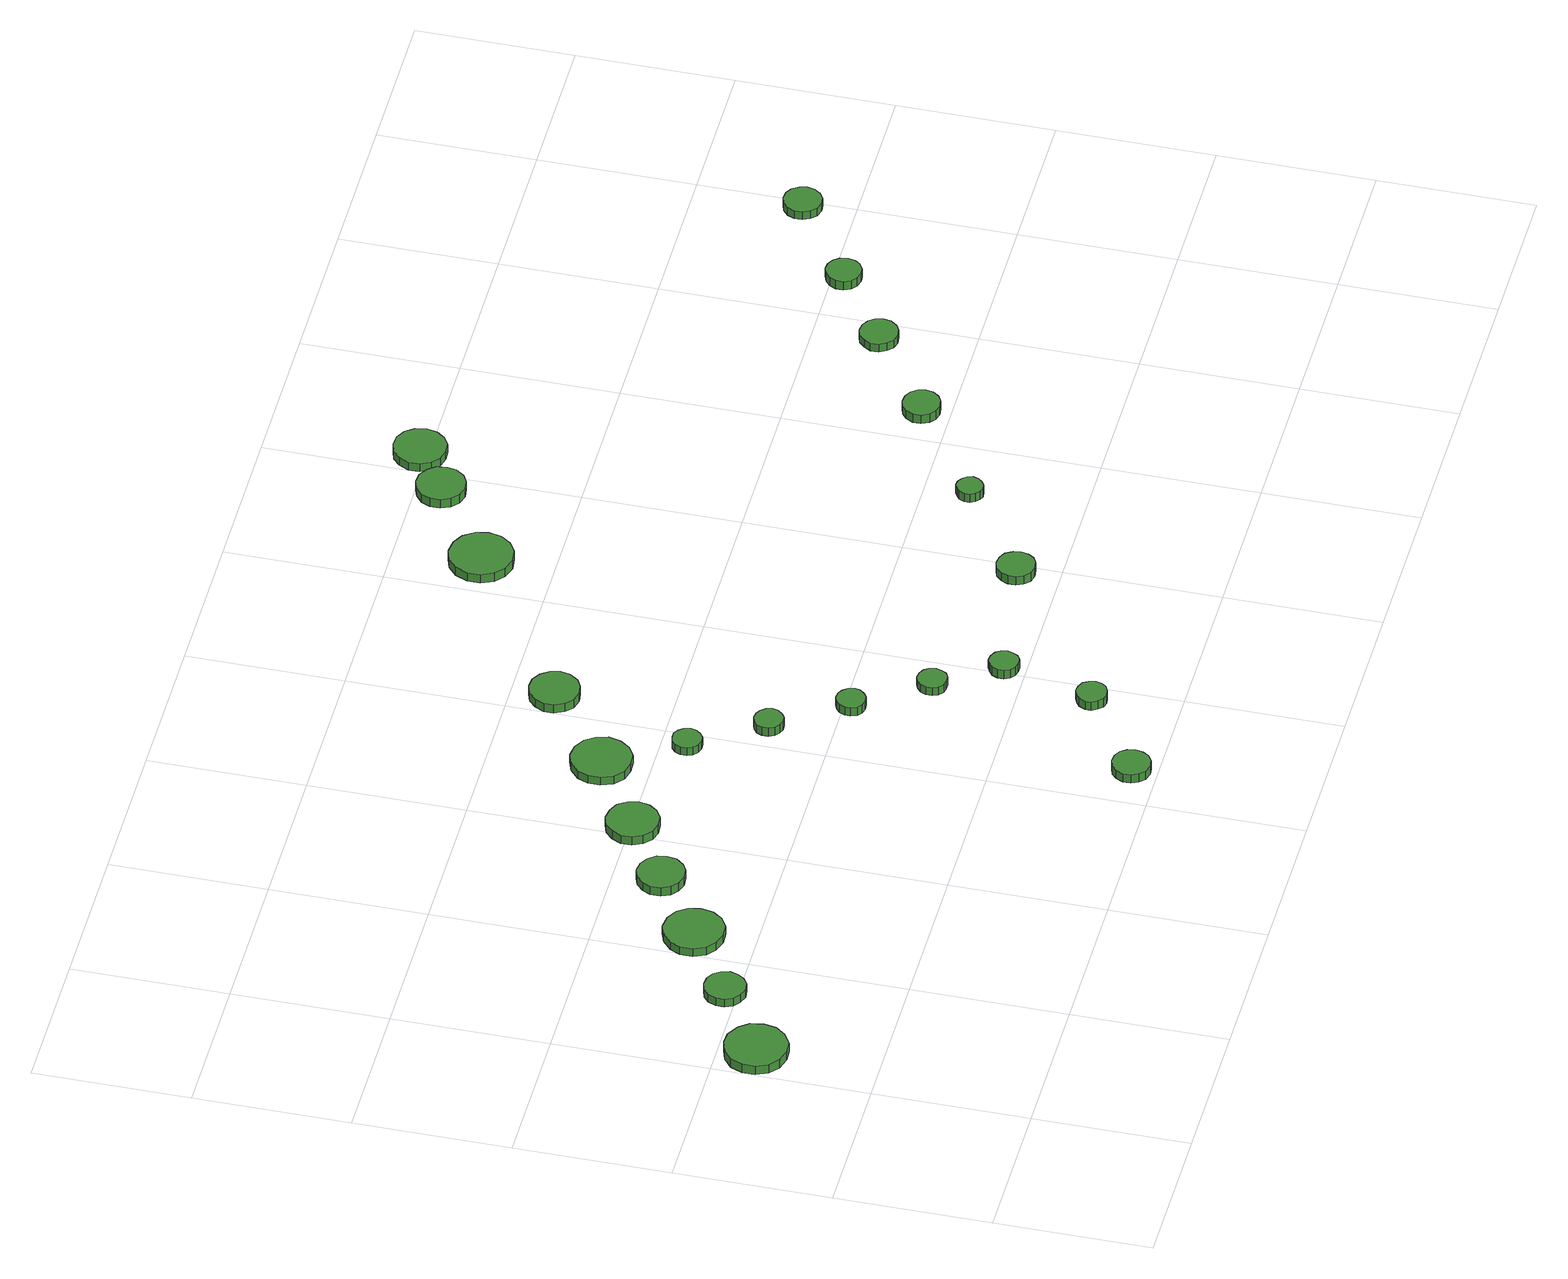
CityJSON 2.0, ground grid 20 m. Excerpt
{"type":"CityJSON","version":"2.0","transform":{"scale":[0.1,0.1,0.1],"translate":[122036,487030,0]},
"CityObjects":{
"tree1":{"type":"SolitaryVegetationObject","attributes":{"function":"something"},"geometry":[{"type":"MultiSurface","lod":"1","boundaries":[[[0,1,2,3,4,5,6,7,8,9,10,11,12,13,14]],[[15,16,17,18,19,20,21,22,23,24,25,26,27,28,29]],[[0,29,28,1]],[[1,28,27,2]],[[2,27,26,3]],[[3,26,25,4]],[[4,25,24,5]],[[5,24,23,6]],[[6,23,22,7]],[[7,22,21,8]],[[8,21,20,9]],[[9,20,19,10]],[[10,19,18,11]],[[11,18,17,12]],[[12,17,16,13]],[[13,16,15,14]],[[14,15,29,0]]]}]},
"tree2":{"type":"SolitaryVegetationObject","attributes":{"function":"something"},"geometry":[{"type":"MultiSurface","lod":"1","boundaries":[[[30,31,32,33,34,35,36,37,38,39,40,41,42,43,44]],[[45,46,47,48,49,50,51,52,53,54,55,56,57,58,59]],[[30,59,58,31]],[[31,58,57,32]],[[32,57,56,33]],[[33,56,55,34]],[[34,55,54,35]],[[35,54,53,36]],[[36,53,52,37]],[[37,52,51,38]],[[38,51,50,39]],[[39,50,49,40]],[[40,49,48,41]],[[41,48,47,42]],[[42,47,46,43]],[[43,46,45,44]],[[44,45,59,30]]]}]},
"tree3":{"type":"SolitaryVegetationObject","attributes":{"function":"something"},"geometry":[{"type":"MultiSurface","lod":"1","boundaries":[[[60,61,62,63,64,65,66,67,68,69,70,71,72,73,74]],[[75,76,77,78,79,80,81,82,83,84,85,86,87,88,89]],[[60,89,88,61]],[[61,88,87,62]],[[62,87,86,63]],[[63,86,85,64]],[[64,85,84,65]],[[65,84,83,66]],[[66,83,82,67]],[[67,82,81,68]],[[68,81,80,69]],[[69,80,79,70]],[[70,79,78,71]],[[71,78,77,72]],[[72,77,76,73]],[[73,76,75,74]],[[74,75,89,60]]]}]},
"tree4":{"type":"SolitaryVegetationObject","attributes":{"function":"something"},"geometry":[{"type":"MultiSurface","lod":"1","boundaries":[[[90,91,92,93,94,95,96,97,98,99,100,101,102,103,104]],[[105,106,107,108,109,110,111,112,113,114,115,116,117,118,119]],[[90,119,118,91]],[[91,118,117,92]],[[92,117,116,93]],[[93,116,115,94]],[[94,115,114,95]],[[95,114,113,96]],[[96,113,112,97]],[[97,112,111,98]],[[98,111,110,99]],[[99,110,109,100]],[[100,109,108,101]],[[101,108,107,102]],[[102,107,106,103]],[[103,106,105,104]],[[104,105,119,90]]]}]},
"tree5":{"type":"SolitaryVegetationObject","attributes":{"function":"something"},"geometry":[{"type":"MultiSurface","lod":"1","boundaries":[[[120,121,122,123,124,125,126,127,128,129,130,131,132,133,134]],[[135,136,137,138,139,140,141,142,143,144,145,146,147,148,149]],[[120,149,148,121]],[[121,148,147,122]],[[122,147,146,123]],[[123,146,145,124]],[[124,145,144,125]],[[125,144,143,126]],[[126,143,142,127]],[[127,142,141,128]],[[128,141,140,129]],[[129,140,139,130]],[[130,139,138,131]],[[131,138,137,132]],[[132,137,136,133]],[[133,136,135,134]],[[134,135,149,120]]]}]},
"tree6":{"type":"SolitaryVegetationObject","attributes":{"function":"something"},"geometry":[{"type":"MultiSurface","lod":"1","boundaries":[[[150,151,152,153,154,155,156,157,158,159,160,161,162,163,164]],[[165,166,167,168,169,170,171,172,173,174,175,176,177,178,179]],[[150,179,178,151]],[[151,178,177,152]],[[152,177,176,153]],[[153,176,175,154]],[[154,175,174,155]],[[155,174,173,156]],[[156,173,172,157]],[[157,172,171,158]],[[158,171,170,159]],[[159,170,169,160]],[[160,169,168,161]],[[161,168,167,162]],[[162,167,166,163]],[[163,166,165,164]],[[164,165,179,150]]]}]},
"tree7":{"type":"SolitaryVegetationObject","attributes":{"function":"something"},"geometry":[{"type":"MultiSurface","lod":"1","boundaries":[[[180,181,182,183,184,185,186,187,188,189,190,191,192,193,194]],[[195,196,197,198,199,200,201,202,203,204,205,206,207,208,209]],[[180,209,208,181]],[[181,208,207,182]],[[182,207,206,183]],[[183,206,205,184]],[[184,205,204,185]],[[185,204,203,186]],[[186,203,202,187]],[[187,202,201,188]],[[188,201,200,189]],[[189,200,199,190]],[[190,199,198,191]],[[191,198,197,192]],[[192,197,196,193]],[[193,196,195,194]],[[194,195,209,180]]]}]},
"tree8":{"type":"SolitaryVegetationObject","attributes":{"function":"something"},"geometry":[{"type":"MultiSurface","lod":"1","boundaries":[[[210,211,212,213,214,215,216,217,218,219,220,221,222,223,224]],[[225,226,227,228,229,230,231,232,233,234,235,236,237,238,239]],[[210,239,238,211]],[[211,238,237,212]],[[212,237,236,213]],[[213,236,235,214]],[[214,235,234,215]],[[215,234,233,216]],[[216,233,232,217]],[[217,232,231,218]],[[218,231,230,219]],[[219,230,229,220]],[[220,229,228,221]],[[221,228,227,222]],[[222,227,226,223]],[[223,226,225,224]],[[224,225,239,210]]]}]},
"tree9":{"type":"SolitaryVegetationObject","attributes":{"function":"something"},"geometry":[{"type":"MultiSurface","lod":"1","boundaries":[[[240,241,242,243,244,245,246,247,248,249,250,251,252,253,254]],[[255,256,257,258,259,260,261,262,263,264,265,266,267,268,269]],[[240,269,268,241]],[[241,268,267,242]],[[242,267,266,243]],[[243,266,265,244]],[[244,265,264,245]],[[245,264,263,246]],[[246,263,262,247]],[[247,262,261,248]],[[248,261,260,249]],[[249,260,259,250]],[[250,259,258,251]],[[251,258,257,252]],[[252,257,256,253]],[[253,256,255,254]],[[254,255,269,240]]]}]},
"tree10":{"type":"SolitaryVegetationObject","attributes":{"function":"something"},"geometry":[{"type":"MultiSurface","lod":"1","boundaries":[[[270,271,272,273,274,275,276,277,278,279,280,281,282,283,284]],[[285,286,287,288,289,290,291,292,293,294,295,296,297,298,299]],[[270,299,298,271]],[[271,298,297,272]],[[272,297,296,273]],[[273,296,295,274]],[[274,295,294,275]],[[275,294,293,276]],[[276,293,292,277]],[[277,292,291,278]],[[278,291,290,279]],[[279,290,289,280]],[[280,289,288,281]],[[281,288,287,282]],[[282,287,286,283]],[[283,286,285,284]],[[284,285,299,270]]]}]},
"tree11":{"type":"SolitaryVegetationObject","attributes":{"function":"something"},"geometry":[{"type":"MultiSurface","lod":"1","boundaries":[[[300,301,302,303,304,305,306,307,308,309,310,311,312,313,314]],[[315,316,317,318,319,320,321,322,323,324,325,326,327,328,329]],[[300,329,328,301]],[[301,328,327,302]],[[302,327,326,303]],[[303,326,325,304]],[[304,325,324,305]],[[305,324,323,306]],[[306,323,322,307]],[[307,322,321,308]],[[308,321,320,309]],[[309,320,319,310]],[[310,319,318,311]],[[311,318,317,312]],[[312,317,316,313]],[[313,316,315,314]],[[314,315,329,300]]]}]},
"tree12":{"type":"SolitaryVegetationObject","attributes":{"function":"something"},"geometry":[{"type":"MultiSurface","lod":"1","boundaries":[[[330,331,332,333,334,335,336,337,338,339,340,341,342,343,344]],[[345,346,347,348,349,350,351,352,353,354,355,356,357,358,359]],[[330,359,358,331]],[[331,358,357,332]],[[332,357,356,333]],[[333,356,355,334]],[[334,355,354,335]],[[335,354,353,336]],[[336,353,352,337]],[[337,352,351,338]],[[338,351,350,339]],[[339,350,349,340]],[[340,349,348,341]],[[341,348,347,342]],[[342,347,346,343]],[[343,346,345,344]],[[344,345,359,330]]]}]},
"tree13":{"type":"SolitaryVegetationObject","attributes":{"function":"something"},"geometry":[{"type":"MultiSurface","lod":"1","boundaries":[[[360,361,362,363,364,365,366,367,368,369,370,371,372,373,374]],[[375,376,377,378,379,380,381,382,383,384,385,386,387,388,389]],[[360,389,388,361]],[[361,388,387,362]],[[362,387,386,363]],[[363,386,385,364]],[[364,385,384,365]],[[365,384,383,366]],[[366,383,382,367]],[[367,382,381,368]],[[368,381,380,369]],[[369,380,379,370]],[[370,379,378,371]],[[371,378,377,372]],[[372,377,376,373]],[[373,376,375,374]],[[374,375,389,360]]]}]},
"tree14":{"type":"SolitaryVegetationObject","attributes":{"function":"something"},"geometry":[{"type":"MultiSurface","lod":"1","boundaries":[[[390,391,392,393,394,395,396,397,398,399,400,401,402,403,404]],[[405,406,407,408,409,410,411,412,413,414,415,416,417,418,419]],[[390,419,418,391]],[[391,418,417,392]],[[392,417,416,393]],[[393,416,415,394]],[[394,415,414,395]],[[395,414,413,396]],[[396,413,412,397]],[[397,412,411,398]],[[398,411,410,399]],[[399,410,409,400]],[[400,409,408,401]],[[401,408,407,402]],[[402,407,406,403]],[[403,406,405,404]],[[404,405,419,390]]]}]},
"tree15":{"type":"SolitaryVegetationObject","attributes":{"function":"something"},"geometry":[{"type":"MultiSurface","lod":"1","boundaries":[[[420,421,422,423,424,425,426,427,428,429,430,431,432,433,434]],[[435,436,437,438,439,440,441,442,443,444,445,446,447,448,449]],[[420,449,448,421]],[[421,448,447,422]],[[422,447,446,423]],[[423,446,445,424]],[[424,445,444,425]],[[425,444,443,426]],[[426,443,442,427]],[[427,442,441,428]],[[428,441,440,429]],[[429,440,439,430]],[[430,439,438,431]],[[431,438,437,432]],[[432,437,436,433]],[[433,436,435,434]],[[434,435,449,420]]]}]},
"tree16":{"type":"SolitaryVegetationObject","attributes":{"function":"something"},"geometry":[{"type":"MultiSurface","lod":"1","boundaries":[[[450,451,452,453,454,455,456,457,458,459,460,461,462,463,464]],[[465,466,467,468,469,470,471,472,473,474,475,476,477,478,479]],[[450,479,478,451]],[[451,478,477,452]],[[452,477,476,453]],[[453,476,475,454]],[[454,475,474,455]],[[455,474,473,456]],[[456,473,472,457]],[[457,472,471,458]],[[458,471,470,459]],[[459,470,469,460]],[[460,469,468,461]],[[461,468,467,462]],[[462,467,466,463]],[[463,466,465,464]],[[464,465,479,450]]]}]},
"tree17":{"type":"SolitaryVegetationObject","attributes":{"function":"something"},"geometry":[{"type":"MultiSurface","lod":"1","boundaries":[[[480,481,482,483,484,485,486,487,488,489,490,491,492,493,494]],[[495,496,497,498,499,500,501,502,503,504,505,506,507,508,509]],[[480,509,508,481]],[[481,508,507,482]],[[482,507,506,483]],[[483,506,505,484]],[[484,505,504,485]],[[485,504,503,486]],[[486,503,502,487]],[[487,502,501,488]],[[488,501,500,489]],[[489,500,499,490]],[[490,499,498,491]],[[491,498,497,492]],[[492,497,496,493]],[[493,496,495,494]],[[494,495,509,480]]]}]},
"tree18":{"type":"SolitaryVegetationObject","attributes":{"function":"something"},"geometry":[{"type":"MultiSurface","lod":"1","boundaries":[[[510,511,512,513,514,515,516,517,518,519,520,521,522,523,524]],[[525,526,527,528,529,530,531,532,533,534,535,536,537,538,539]],[[510,539,538,511]],[[511,538,537,512]],[[512,537,536,513]],[[513,536,535,514]],[[514,535,534,515]],[[515,534,533,516]],[[516,533,532,517]],[[517,532,531,518]],[[518,531,530,519]],[[519,530,529,520]],[[520,529,528,521]],[[521,528,527,522]],[[522,527,526,523]],[[523,526,525,524]],[[524,525,539,510]]]}]},
"tree19":{"type":"SolitaryVegetationObject","attributes":{"function":"something"},"geometry":[{"type":"MultiSurface","lod":"1","boundaries":[[[540,541,542,543,544,545,546,547,548,549,550,551,552,553,554]],[[555,556,557,558,559,560,561,562,563,564,565,566,567,568,569]],[[540,569,568,541]],[[541,568,567,542]],[[542,567,566,543]],[[543,566,565,544]],[[544,565,564,545]],[[545,564,563,546]],[[546,563,562,547]],[[547,562,561,548]],[[548,561,560,549]],[[549,560,559,550]],[[550,559,558,551]],[[551,558,557,552]],[[552,557,556,553]],[[553,556,555,554]],[[554,555,569,540]]]}]},
"tree20":{"type":"SolitaryVegetationObject","attributes":{"function":"something"},"geometry":[{"type":"MultiSurface","lod":"1","boundaries":[[[570,571,572,573,574,575,576,577,578,579,580,581,582,583,584]],[[585,586,587,588,589,590,591,592,593,594,595,596,597,598,599]],[[570,599,598,571]],[[571,598,597,572]],[[572,597,596,573]],[[573,596,595,574]],[[574,595,594,575]],[[575,594,593,576]],[[576,593,592,577]],[[577,592,591,578]],[[578,591,590,579]],[[579,590,589,580]],[[580,589,588,581]],[[581,588,587,582]],[[582,587,586,583]],[[583,586,585,584]],[[584,585,599,570]]]}]},
"tree21":{"type":"SolitaryVegetationObject","attributes":{"function":"something"},"geometry":[{"type":"MultiSurface","lod":"1","boundaries":[[[600,601,602,603,604,605,606,607,608,609,610,611,612,613,614]],[[615,616,617,618,619,620,621,622,623,624,625,626,627,628,629]],[[600,629,628,601]],[[601,628,627,602]],[[602,627,626,603]],[[603,626,625,604]],[[604,625,624,605]],[[605,624,623,606]],[[606,623,622,607]],[[607,622,621,608]],[[608,621,620,609]],[[609,620,619,610]],[[610,619,618,611]],[[611,618,617,612]],[[612,617,616,613]],[[613,616,615,614]],[[614,615,629,600]]]}]},
"tree22":{"type":"SolitaryVegetationObject","attributes":{"function":"something"},"geometry":[{"type":"MultiSurface","lod":"1","boundaries":[[[630,631,632,633,634,635,636,637,638,639,640,641,642,643,644]],[[645,646,647,648,649,650,651,652,653,654,655,656,657,658,659]],[[630,659,658,631]],[[631,658,657,632]],[[632,657,656,633]],[[633,656,655,634]],[[634,655,654,635]],[[635,654,653,636]],[[636,653,652,637]],[[637,652,651,638]],[[638,651,650,639]],[[639,650,649,640]],[[640,649,648,641]],[[641,648,647,642]],[[642,647,646,643]],[[643,646,645,644]],[[644,645,659,630]]]}]},
"tree23":{"type":"SolitaryVegetationObject","attributes":{"function":"something"},"geometry":[{"type":"MultiSurface","lod":"1","boundaries":[[[660,661,662,663,664,665,666,667,668,669,670,671,672,673,674]],[[675,676,677,678,679,680,681,682,683,684,685,686,687,688,689]],[[660,689,688,661]],[[661,688,687,662]],[[662,687,686,663]],[[663,686,685,664]],[[664,685,684,665]],[[665,684,683,666]],[[666,683,682,667]],[[667,682,681,668]],[[668,681,680,669]],[[669,680,679,670]],[[670,679,678,671]],[[671,678,677,672]],[[672,677,676,673]],[[673,676,675,674]],[[674,675,689,660]]]}]}
},
"vertices":[
[82,353,15],[79,370,15],[69,383,15],[54,392,15],[38,393,15],[22,388,15],[9,377,15],[3,362,15],[3,345,15],[9,330,15],[22,319,15],[38,314,15],[54,315,15],[69,324,15],[79,337,15],[79,337,2],[69,324,2],[54,315,2],[38,314,2],[22,319,2],[9,330,2],[3,345,2],[3,362,2],[9,377,2],[22,388,2],[38,393,2],[54,392,2],[69,383,2],[79,370,2],[82,353,2],
[169,416,14],[166,427,14],[160,436,14],[151,441,14],[140,442,14],[129,439,14],[121,432,14],[117,422,14],[117,411,14],[121,401,14],[129,394,14],[140,390,14],[151,391,14],[160,397,14],[166,406,14],[166,406,2],[160,397,2],[151,391,2],[140,390,2],[129,394,2],[121,401,2],[117,411,2],[117,422,2],[121,432,2],[129,439,2],[140,442,2],[151,441,2],[160,436,2],[166,427,2],[169,416,2],
[275,478,14],[272,493,14],[263,506,14],[249,514,14],[233,516,14],[218,511,14],[206,500,14],[199,486,14],[199,470,14],[206,455,14],[218,445,14],[233,440,14],[249,441,14],[263,449,14],[272,462,14],[272,462,2],[263,449,2],[249,441,2],[233,440,2],[218,445,2],[206,455,2],[199,470,2],[199,486,2],[206,500,2],[218,511,2],[233,516,2],[249,514,2],[263,506,2],[272,493,2],[275,478,2],
[359,541,15],[357,553,15],[349,563,15],[339,569,15],[326,571,15],[314,567,15],[305,558,15],[300,547,15],[300,534,15],[305,523,15],[314,515,15],[326,511,15],[339,512,15],[349,518,15],[357,528,15],[357,528,2],[349,518,2],[339,512,2],[326,511,2],[314,515,2],[305,523,2],[300,534,2],[300,547,2],[305,558,2],[314,567,2],[326,571,2],[339,569,2],[349,563,2],[357,553,2],[359,541,2],
[449,597,16],[446,610,16],[438,622,16],[426,628,16],[412,630,16],[399,626,16],[389,616,16],[383,604,16],[383,590,16],[389,577,16],[399,568,16],[412,564,16],[426,565,16],[438,572,16],[446,583,16],[446,583,3],[438,572,3],[426,565,3],[412,564,3],[399,568,3],[389,577,3],[383,590,3],[383,604,3],[389,616,3],[399,626,3],[412,630,3],[426,628,3],[438,622,3],[446,610,3],[449,597,3],
[679,32,20],[677,42,20],[672,50,20],[663,55,20],[653,56,20],[643,53,20],[636,46,20],[632,37,20],[632,27,20],[636,18,20],[643,11,20],[653,8,20],[663,9,20],[672,14,20],[677,22,20],[677,22,7],[672,14,7],[663,9,7],[653,8,7],[643,11,7],[636,18,7],[632,27,7],[632,37,7],[636,46,7],[643,53,7],[653,56,7],[663,55,7],[672,50,7],[677,42,7],[679,32,7],
[558,661,16],[554,676,16],[545,689,16],[531,697,16],[515,699,16],[500,694,16],[488,683,16],[482,669,16],[482,653,16],[488,638,16],[500,627,16],[515,623,16],[531,624,16],[545,632,16],[554,645,16],[554,645,4],[545,632,4],[531,624,4],[515,623,4],[500,627,4],[488,638,4],[482,653,4],[482,669,4],[488,683,4],[500,694,4],[515,699,4],[531,697,4],[545,689,4],[554,676,4],[558,661,4],
[597,568,16],[595,576,16],[590,582,16],[584,586,16],[576,586,16],[569,584,16],[563,579,16],[560,572,16],[560,564,16],[563,557,16],[569,552,16],[576,549,16],[584,550,16],[590,554,16],[595,560,16],[595,560,4],[590,554,4],[584,550,4],[576,549,4],[569,552,4],[563,557,4],[560,564,4],[560,572,4],[563,579,4],[569,584,4],[576,586,4],[584,586,4],[590,582,4],[595,576,4],[597,568,4],
[655,480,17],[653,487,17],[648,493,17],[642,497,17],[634,498,17],[627,496,17],[621,491,17],[618,484,17],[618,476,17],[621,469,17],[627,464,17],[634,461,17],[642,462,17],[648,466,17],[653,472,17],[653,472,4],[648,466,4],[642,462,4],[634,461,4],[627,464,4],[621,469,4],[618,476,4],[618,484,4],[621,491,4],[627,496,4],[634,498,4],[642,497,4],[648,493,4],[653,487,4],[655,480,4],
[792,109,20],[790,117,20],[786,124,20],[778,128,20],[770,129,20],[763,126,20],[757,121,20],[753,113,20],[753,105,20],[757,98,20],[763,92,20],[770,90,20],[778,91,20],[786,95,20],[790,101,20],[790,101,7],[786,95,7],[778,91,7],[770,90,7],[763,92,7],[757,98,7],[753,105,7],[753,113,7],[757,121,7],[763,126,7],[770,129,7],[778,128,7],[786,124,7],[790,117,7],[792,109,7],
[715,391,17],[713,399,17],[708,405,17],[702,409,17],[694,410,17],[687,407,17],[681,402,17],[678,395,17],[678,388,17],[681,380,17],[687,375,17],[694,373,17],[702,374,17],[708,378,17],[713,384,17],[713,384,4],[708,378,4],[702,374,4],[694,373,4],[687,375,4],[681,380,4],[678,388,4],[678,395,4],[681,402,4],[687,407,4],[694,410,4],[702,409,4],[708,405,4],[713,399,4],[715,391,4],
[774,304,17],[772,312,17],[768,318,17],[761,322,17],[753,323,17],[746,320,17],[740,315,17],[737,308,17],[737,300,17],[740,293,17],[746,288,17],[753,286,17],[761,286,17],[768,290,17],[772,297,17],[772,297,5],[768,290,5],[761,286,5],[753,286,5],[746,288,5],[740,293,5],[737,300,5],[737,308,5],[740,315,5],[746,320,5],[753,323,5],[761,322,5],[768,318,5],[772,312,5],[774,304,5],
[658,745,21],[655,757,21],[647,768,21],[636,775,21],[623,776,21],[610,772,21],[601,763,21],[595,751,21],[595,738,21],[601,726,21],[610,717,21],[623,713,21],[636,715,21],[647,721,21],[655,732,21],[655,732,8],[647,721,8],[636,715,8],[623,713,8],[610,717,8],[601,726,8],[595,738,8],[595,751,8],[601,763,8],[610,772,8],[623,776,8],[636,775,8],[647,768,8],[655,757,8],[658,745,8],
[826,227,17],[824,235,17],[820,241,17],[813,245,17],[805,246,17],[798,243,17],[792,238,17],[789,231,17],[789,223,17],[792,216,17],[798,211,17],[805,209,17],[813,209,17],[820,213,17],[824,220,17],[824,220,4],[820,213,4],[813,209,4],[805,209,4],[798,211,4],[792,216,4],[789,223,4],[789,231,4],[792,238,4],[798,243,4],[805,246,4],[813,245,4],[820,241,4],[824,235,4],[826,227,4],
[1006,254,20],[1004,263,20],[999,272,20],[990,277,20],[980,278,20],[970,275,20],[963,268,20],[959,259,20],[959,249,20],[963,240,20],[970,233,20],[980,230,20],[990,231,20],[999,236,20],[1004,244,20],[1004,244,7],[999,236,7],[990,231,7],[980,230,7],[970,233,7],[963,240,7],[959,249,7],[959,259,7],[963,268,7],[970,275,7],[980,278,7],[990,277,7],[999,272,7],[1004,263,7],[1006,254,7],
[895,891,16],[892,907,16],[882,921,16],[868,929,16],[851,931,16],[835,926,16],[823,915,16],[816,899,16],[816,883,16],[823,867,16],[835,856,16],[851,851,16],[868,853,16],[882,861,16],[892,875,16],[892,875,3],[882,861,3],[868,853,3],[851,851,3],[835,856,3],[823,867,3],[816,883,3],[816,899,3],[823,915,3],[835,926,3],[851,931,3],[868,929,3],[882,921,3],[892,907,3],[895,891,3],
[1130,343,19],[1128,350,19],[1124,355,19],[1118,359,19],[1111,360,19],[1105,357,19],[1100,353,19],[1097,346,19],[1097,339,19],[1100,333,19],[1105,328,19],[1111,326,19],[1118,327,19],[1124,331,19],[1128,336,19],[1128,336,6],[1124,331,6],[1118,327,6],[1111,326,6],[1105,328,6],[1100,333,6],[1097,339,6],[1097,346,6],[1100,353,6],[1105,357,6],[1111,360,6],[1118,359,6],[1124,355,6],[1128,350,6],[1130,343,6],
[1003,969,15],[1001,982,15],[993,992,15],[982,999,15],[969,1000,15],[957,996,15],[947,987,15],[942,976,15],[942,963,15],[947,951,15],[957,942,15],[969,938,15],[982,940,15],[993,946,15],[1001,957,15],[1001,957,2],[993,946,2],[982,940,2],[969,938,2],[957,942,2],[947,951,2],[942,963,2],[942,976,2],[947,987,2],[957,996,2],[969,1000,2],[982,999,2],[993,992,2],[1001,982,2],[1003,969,2],
[1067,1010,15],[1064,1024,15],[1056,1035,15],[1044,1042,15],[1030,1043,15],[1017,1039,15],[1007,1030,15],[1001,1017,15],[1001,1003,15],[1007,990,15],[1017,981,15],[1030,977,15],[1044,978,15],[1056,985,15],[1064,996,15],[1064,996,3],[1056,985,3],[1044,978,3],[1030,977,3],[1017,981,3],[1007,990,3],[1001,1003,3],[1001,1017,3],[1007,1030,3],[1017,1039,3],[1030,1043,3],[1044,1042,3],[1056,1035,3],[1064,1024,3],[1067,1010,3],
[1272,436,21],[1270,445,21],[1264,453,21],[1255,458,21],[1245,459,21],[1236,456,21],[1229,450,21],[1224,441,21],[1224,431,21],[1229,421,21],[1236,415,21],[1245,412,21],[1255,413,21],[1264,418,21],[1270,426,21],[1270,426,8],[1264,418,8],[1255,413,8],[1245,412,8],[1236,415,8],[1229,421,8],[1224,431,8],[1224,441,8],[1229,450,8],[1236,456,8],[1245,459,8],[1255,458,8],[1264,453,8],[1270,445,8],[1272,436,8],
[1391,517,19],[1389,527,19],[1383,535,19],[1374,540,19],[1364,541,19],[1355,538,19],[1348,531,19],[1343,522,19],[1343,512,19],[1348,503,19],[1355,496,19],[1364,493,19],[1374,494,19],[1383,499,19],[1389,507,19],[1389,507,7],[1383,499,7],[1374,494,7],[1364,493,7],[1355,496,7],[1348,503,7],[1343,512,7],[1343,522,7],[1348,531,7],[1355,538,7],[1364,541,7],[1374,540,7],[1383,535,7],[1389,527,7],[1391,517,7],
[1491,585,19],[1489,595,19],[1484,602,19],[1476,607,19],[1467,608,19],[1458,605,19],[1451,599,19],[1447,590,19],[1447,581,19],[1451,572,19],[1458,566,19],[1467,563,19],[1476,564,19],[1484,569,19],[1489,576,19],[1489,576,6],[1484,569,6],[1476,564,6],[1467,563,6],[1458,566,6],[1451,572,6],[1447,581,6],[1447,590,6],[1451,599,6],[1458,605,6],[1467,608,6],[1476,607,6],[1484,602,6],[1489,595,6],[1491,585,6],
[1611,665,17],[1609,674,17],[1603,683,17],[1595,688,17],[1585,689,17],[1575,686,17],[1568,679,17],[1564,670,17],[1564,660,17],[1568,651,17],[1575,644,17],[1585,641,17],[1595,642,17],[1603,647,17],[1609,655,17],[1609,655,5],[1603,647,5],[1595,642,5],[1585,641,5],[1575,644,5],[1568,651,5],[1564,660,5],[1564,670,5],[1568,679,5],[1575,686,5],[1585,689,5],[1595,688,5],[1603,683,5],[1609,674,5],[1611,665,5]
]}
